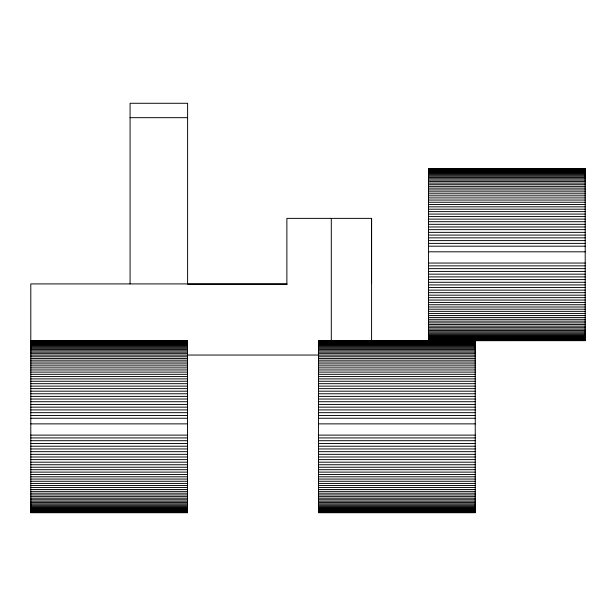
<?xml version="1.0" encoding="UTF-8"?>
<svg xmlns="http://www.w3.org/2000/svg" width="616" height="616" viewBox="0 0 616 616"><rect width="100%" height="100%" fill="white"/><g stroke="black" fill="none" stroke-linecap="round" stroke-linejoin="round"><path stroke-width="0.92" d="M371.579 283.106L371.579 218.372L286.879 218.372L286.879 284.554M130.068 117.671L187.611 117.671M428.482 168.692L585.2 168.776M428.482 169.007L585.2 169.007M428.482 169.331L585.2 169.331M428.482 169.746L585.2 169.746M428.482 170.247L585.2 170.247M428.482 170.84L585.2 170.84M428.482 171.525L585.2 171.525M428.482 172.303L585.2 172.303M428.482 173.158L585.2 173.158M428.482 174.112L585.2 174.112M428.482 175.144L585.2 175.144M428.482 176.261L585.2 176.261M428.482 177.47L585.2 177.47M428.482 178.756L585.2 178.756M428.482 180.118L585.2 180.118M428.482 181.566L585.2 181.566M428.482 183.098L585.2 183.098M428.482 184.7L585.2 184.7M428.482 186.371L585.2 186.371M428.482 188.126L585.2 188.126M428.482 189.944L585.2 189.944M428.482 191.838L585.2 191.838M428.482 193.794L585.2 193.794M428.482 195.819L585.2 195.819M428.482 197.905L585.2 197.905M428.482 200.046L585.2 200.046M428.482 202.256L585.2 202.256M428.482 204.512L585.2 204.512M428.482 206.83L585.2 206.83M428.482 209.194L585.2 209.194M428.482 211.611L585.2 211.611M428.482 214.075L585.2 214.075M428.482 216.578L585.2 216.578M428.482 219.119L585.2 219.119M428.482 221.706L585.2 221.706M428.482 224.324L585.2 224.324M428.482 226.973L585.2 226.973M428.482 229.653L585.2 229.653M428.482 232.363L585.2 232.363M428.482 235.089L585.2 235.089M428.482 237.845L585.2 237.845M428.482 240.61L585.2 240.61M428.482 243.397L585.2 243.397M428.482 246.192L585.2 246.192M428.482 251.813L585.2 251.813M428.482 263.055L585.2 263.055M428.482 265.858L585.2 265.858M428.482 268.638L585.2 268.638M428.482 271.41L585.2 271.41M428.482 274.159L585.2 274.159M428.482 276.892L585.2 276.892M428.482 279.602L585.2 279.602M428.482 282.282L585.2 282.282M286.879 283.914L30.8 283.914L30.8 512.72L187.518 512.72L187.518 340.656L30.8 340.656M286.879 284.192L187.611 284.192L187.611 103.28L130.068 103.28L130.068 283.914M428.482 284.931L585.2 284.931M428.482 287.549L585.2 287.549M428.482 290.128L585.2 290.128M428.482 292.677L585.2 292.677M428.482 295.18L585.2 295.18M428.482 297.644L585.2 297.644M428.482 300.054L585.2 300.054M428.482 302.425L585.2 302.425M428.482 304.735L585.2 304.735M428.482 306.999L585.2 306.999M428.482 309.201L585.2 309.201M428.482 311.35L585.2 311.35M428.482 313.436L585.2 313.436M428.482 315.461L585.2 315.461M428.482 317.417L585.2 317.417M428.482 319.311L585.2 319.311M428.482 321.129L585.2 321.129M428.482 322.876L585.2 322.876M428.482 324.555L585.2 324.555M428.482 326.157L585.2 326.157M428.482 327.681L585.2 327.681M428.482 329.129L585.2 329.129M428.482 330.499L585.2 330.499M428.482 331.785L585.2 331.785M428.482 332.986L585.2 332.986M428.482 334.111L585.2 334.111M428.482 335.142L585.2 335.142M428.482 336.09L585.2 336.09M428.482 336.952L585.2 336.952M428.482 337.722L585.2 337.722M428.482 338.407L585.2 338.407M428.482 339.008L585.2 339.008M428.482 339.508L585.2 339.508M428.482 339.924L585.2 339.924M474.636 340.471L585.2 340.471M30.8 340.748L187.518 340.656M318.526 340.748L585.2 340.656L585.2 168.599L428.482 168.599L428.482 340.656M30.8 340.84L187.518 340.84M318.526 340.84L475.244 340.84M30.8 341.072L187.518 341.072M318.526 341.072L475.244 341.072M30.8 341.395L187.518 341.395M318.526 341.395L475.244 341.395M30.8 341.803L187.518 341.803M318.526 341.803L475.244 341.803M30.8 342.311L187.518 342.311M318.526 342.311L475.244 342.311M30.8 342.904L187.518 342.904M318.526 342.904L475.244 342.904M30.8 343.589L187.518 343.589M318.526 343.589L475.244 343.589M30.8 344.359L187.518 344.359M318.526 344.359L475.244 344.359M30.8 345.222L187.518 345.222M318.526 345.222L475.244 345.222M30.8 346.169L187.518 346.169M318.526 346.169L475.244 346.169M30.8 347.208L187.518 347.208M318.526 347.208L475.244 347.208M30.8 348.325L187.518 348.325M318.526 348.325L475.244 348.325M30.8 349.526L187.518 349.526M318.526 349.526L475.244 349.526M30.8 350.812L187.518 350.812M318.526 350.812L475.244 350.812M30.8 352.183L187.518 352.183M318.526 352.183L475.244 352.183M30.8 353.63L187.518 353.63M318.526 353.63L475.244 353.63M187.518 355.047L318.526 355.047M30.8 355.155L187.518 355.155M318.526 355.155L475.244 355.155M30.8 356.756L187.518 356.756M318.526 356.756L475.244 356.756M30.8 358.435L187.518 358.435M318.526 358.435L475.244 358.435M30.8 360.183L187.518 360.183M318.526 360.183L475.244 360.183M30.8 362.008L187.518 362.008M318.526 362.008L475.244 362.008M30.8 363.894L187.518 363.894M318.526 363.894L475.244 363.894M30.8 365.858L187.518 365.858M318.526 365.858L475.244 365.858M30.8 367.875L187.518 367.875M318.526 367.875L475.244 367.875M30.8 369.962L187.518 369.962M318.526 369.962L475.244 369.962M30.8 372.11L187.518 372.11M318.526 372.11L475.244 372.11M30.8 374.312L187.518 374.312M318.526 374.312L475.244 374.312M30.8 376.576L187.518 376.576M318.526 376.576L475.244 376.576M30.8 378.894L187.518 378.894M318.526 378.894L475.244 378.894M30.8 381.258L187.518 381.258M318.526 381.258L475.244 381.258M30.8 383.676L187.518 383.676M318.526 383.676L475.244 383.676M30.8 386.132L187.518 386.132M318.526 386.132L475.244 386.132M30.8 388.634L187.518 388.634M318.526 388.634L475.244 388.634M30.8 391.183L187.518 391.183M318.526 391.183L475.244 391.183M30.8 393.763L187.518 393.763M318.526 393.763L475.244 393.763M30.8 396.381L187.518 396.381M318.526 396.381L475.244 396.381M30.8 399.037L187.518 399.037M318.526 399.037L475.244 399.037M30.8 401.717L187.518 401.717M318.526 401.717L475.244 401.717M30.8 404.419L187.518 404.419M318.526 404.419L475.244 404.419M30.8 407.153L187.518 407.153M318.526 407.153L475.244 407.153M30.8 409.902L187.518 409.902M318.526 409.902L475.244 409.902M30.8 412.674L187.518 412.674M318.526 412.674L475.244 412.674M30.8 415.461L187.518 415.461M318.526 415.461L475.244 415.461M30.8 418.256L187.518 418.256M318.526 418.256L475.244 418.256M30.8 423.87L187.518 423.87M318.526 423.87L475.244 423.87M30.8 435.119L187.518 435.119M318.526 435.119L475.244 435.119M30.8 437.914L187.518 437.914M318.526 437.914L475.244 437.914M30.8 440.702L187.518 440.702M318.526 440.702L475.244 440.702M30.8 443.474L187.518 443.474M318.526 443.474L475.244 443.474M30.8 446.223L187.518 446.223M318.526 446.223L475.244 446.223M30.8 448.956L187.518 448.956M318.526 448.956L475.244 448.956M30.8 451.659L187.518 451.659M318.526 451.659L475.244 451.659M30.8 454.338L187.518 454.338M318.526 454.338L475.244 454.338M30.8 456.995L187.518 456.995M318.526 456.995L475.244 456.995M30.8 459.613L187.518 459.613M318.526 459.613L475.244 459.613M30.8 462.192L187.518 462.192M318.526 462.192L475.244 462.192M30.8 464.741L187.518 464.741M318.526 464.741L475.244 464.741M30.8 467.244L187.518 467.244M318.526 467.244L475.244 467.244M30.8 469.7L187.518 469.7M318.526 469.7L475.244 469.7M30.8 472.118L187.518 472.118M318.526 472.118L475.244 472.118M30.8 474.482L187.518 474.482M318.526 474.482L475.244 474.482M30.8 476.799L187.518 476.799M318.526 476.799L475.244 476.799M30.8 479.063L187.518 479.063M318.526 479.063L475.244 479.063M30.8 481.265L187.518 481.265M318.526 481.265L475.244 481.265M30.8 483.414L187.518 483.414M318.526 483.414L475.244 483.414M30.8 485.5L187.518 485.5M318.526 485.5L475.244 485.5M30.8 487.518L187.518 487.518M318.526 487.518L475.244 487.518M30.8 489.481L187.518 489.481M318.526 489.481L475.244 489.481M30.8 491.368L187.518 491.368M318.526 491.368L475.244 491.368M30.8 493.193L187.518 493.193M318.526 493.193L475.244 493.193M30.8 494.941L187.518 494.941M318.526 494.941L475.244 494.941M30.8 496.619L187.518 496.619M318.526 496.619L475.244 496.619M30.8 498.221L187.518 498.221M318.526 498.221L475.244 498.221M30.8 499.745L187.518 499.745M318.526 499.745L475.244 499.745M30.8 501.193L187.518 501.193M318.526 501.193L475.244 501.193M30.8 502.564L187.518 502.564M318.526 502.564L475.244 502.564M30.8 503.85L187.518 503.85M318.526 503.85L475.244 503.85M30.8 505.051L187.518 505.051M318.526 505.051L475.244 505.051M30.8 506.167L187.518 506.167M318.526 506.167L475.244 506.167M30.8 507.207L187.518 507.207M318.526 507.207L475.244 507.207M30.8 508.154L187.518 508.154M318.526 508.154L475.244 508.154M30.8 509.016L187.518 509.016M318.526 509.016L475.244 509.016M30.8 509.786L187.518 509.786M318.526 509.786L475.244 509.786M30.8 510.472L187.518 510.472M318.526 510.472L475.244 510.472M30.8 511.064L187.518 511.064M318.526 511.064L475.244 511.064M30.8 511.573L187.518 511.573M318.526 511.573L475.244 511.573M30.8 511.981L187.518 511.981M318.526 511.981L475.244 511.981M30.8 512.304L187.518 512.304M318.526 512.304L475.244 512.304M30.8 512.535L187.518 512.535M318.526 512.535L475.244 512.535M475.244 340.656L475.244 512.72L318.526 512.72L318.526 340.656M371.579 218.372L371.579 340.656M331.3 218.372L331.3 340.656"/></g></svg>
